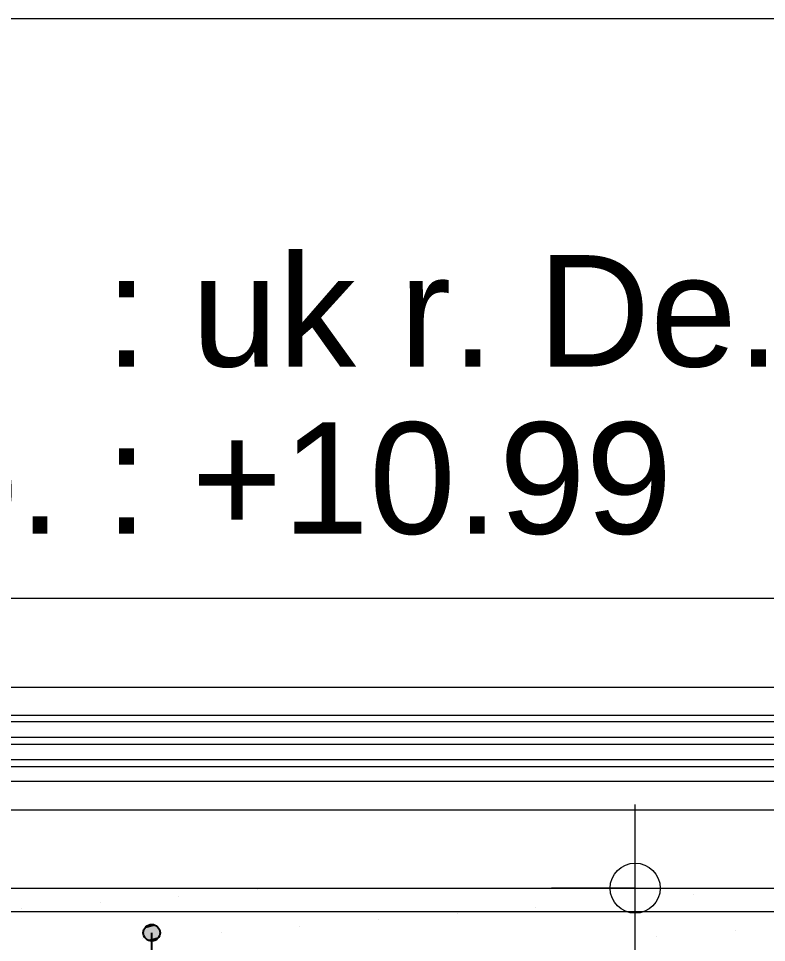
# Model space of a CAD drawing. Header units: metres. Extents: x 0.003 to 0.843, y 0.003 to 0.597.
# Drawn here: x 0.5378 to 0.55121, y 0.20162 to 0.2182 of the extents above; entities that cross this region are included whole.
import ezdxf

# ---------------------------------------------------------------- set-up
doc = ezdxf.new("R2010")
doc.units = ezdxf.units.M
for name, pattern in [('AUSGEZOGEN', [0]), ('PHANTOM', [63.5, 31.75, -6.35, 6.35, -6.35, 6.35, -6.35]), ('PUNKT', [6.35, 0, -6.35]), ('VERDECKT', [9.525, 6.35, -3.175])]:
    doc.linetypes.add(name, pattern=pattern)
for name, color, linetype, lineweight in [('Bodenplatte', 7, 'AUSGEZOGEN', 18), ('Decke', 7, 'AUSGEZOGEN', 35), ('Deckendaemmung', 7, 'AUSGEZOGEN', 13), ('Fenster', 7, 'AUSGEZOGEN', 18), ('Text Decke', 7, 'AUSGEZOGEN', 25), ('Text Koten', 7, 'AUSGEZOGEN', 25), ('Vermassung Decke', 180, 'VERDECKT', 25), ('Vorhangbrett', 7, 'AUSGEZOGEN', 13), ('Wand Beton bewehrt', 7, 'AUSGEZOGEN', 35), ('Werkplan- Ausfuehrungsmasse', 7, 'AUSGEZOGEN', 13)]:
    doc.layers.add(name, color=color, linetype=linetype, lineweight=lineweight)
doc.styles.add('ARIAL', font='ARIAL.TTF')

msp = doc.modelspace()

# ---------------------------------------------------------------- hatches: boundary and pattern name
at = {"layer": 'Text Decke', "linetype": 'AUSGEZOGEN', "lineweight": 25, "true_color": 0x00c600}
for points in [[(0.540062, 0.201872), (0.54032, 0.201872), (0.540266, 0.201926)], [(0.540062, 0.201872), (0.540266, 0.201926), (0.540116, 0.201926)], [(0.540116, 0.201926), (0.540266, 0.201926), (0.540191, 0.201947)], [(0.540041, 0.201797), (0.540341, 0.201797), (0.54032, 0.201872)], [(0.540041, 0.201797), (0.54032, 0.201872), (0.540062, 0.201872)], [(0.540062, 0.201722), (0.540341, 0.201797), (0.540041, 0.201797)], [(0.540062, 0.201722), (0.54032, 0.201722), (0.540341, 0.201797)], [(0.540116, 0.201668), (0.54032, 0.201722), (0.540062, 0.201722)], [(0.540116, 0.201668), (0.540266, 0.201668), (0.54032, 0.201722)], [(0.540266, 0.201668), (0.540116, 0.201668), (0.540191, 0.201647)]]:
    msp.add_hatch(color=92, dxfattribs=at).paths.add_polyline_path(points)

# ---------------------------------------------------------------- linework, layer by layer
at = {"layer": 'Bodenplatte', "color": 92, "linetype": 'VERDECKT', "lineweight": 18, "true_color": 0x00c600}
msp.add_line((0.32236, 0.202597), (0.63436, 0.202597), dxfattribs=at)
at = {"layer": 'Decke', "color": 92, "linetype": 'PHANTOM', "lineweight": 18, "true_color": 0x00c600}
msp.add_line((0.32236, 0.202597), (0.63436, 0.202597), dxfattribs=at)
at = {"layer": 'Deckendaemmung', "color": 211, "linetype": 'AUSGEZOGEN', "lineweight": 13, "true_color": 0xff70ff}
for p, q in [((0.542088, 0.202565), (0.542088, 0.202565)), ((0.540679, 0.202452), (0.540679, 0.202452)), ((0.549897, 0.202484), (0.549897, 0.202484)), ((0.53786, 0.202225), (0.53786, 0.202225)), ((0.53927, 0.202338), (0.53927, 0.202338)), ((0.547078, 0.202257), (0.547078, 0.202257)), ((0.547078, 0.202257), (0.547078, 0.202257)), ((0.548488, 0.202371), (0.548488, 0.202371)), ((0.545669, 0.202144), (0.545669, 0.202144)), ((0.54285, 0.201917), (0.54285, 0.201917)), ((0.544259, 0.202031), (0.544259, 0.202031)), ((0.54144, 0.201804), (0.54144, 0.201804)), ((0.550659, 0.201836), (0.550659, 0.201836)), ((0.540031, 0.20169), (0.540031, 0.20169)), ((0.540031, 0.20169), (0.540031, 0.20169)), ((0.549249, 0.201723), (0.549249, 0.201723))]:
    msp.add_line(p, q, dxfattribs=at)
at = {"layer": 'Fenster', "color": 7, "linetype": 'AUSGEZOGEN', "lineweight": 13}
for p, q in [((0.56244, 0.206197), (0.53452, 0.206197)), ((0.53426, 0.205701), (0.5627, 0.205701)), ((0.5627, 0.205581), (0.53426, 0.205581)), ((0.5627, 0.205301), (0.53426, 0.205301)), ((0.53426, 0.205181), (0.5627, 0.205181)), ((0.5627, 0.204901), (0.53426, 0.204901)), ((0.53426, 0.204781), (0.5627, 0.204781)), ((0.534556, 0.204517), (0.562404, 0.204517)), ((0.563704, 0.202171), (0.534556, 0.202171))]:
    msp.add_line(p, q, dxfattribs=at)
at = {"layer": 'Text Decke', "color": 92, "linetype": 'AUSGEZOGEN', "lineweight": 25, "true_color": 0x00c600}
for p, q in [((0.540191, 0.201947), (0.540191, 0.201947)), ((0.540041, 0.201797), (0.540041, 0.201797)), ((0.540191, 0.174531), (0.540191, 0.201797)), ((0.540341, 0.201797), (0.540341, 0.201797)), ((0.540191, 0.201647), (0.540191, 0.201647))]:
    msp.add_line(p, q, dxfattribs=at)
msp.add_circle((0.540191, 0.201797), 0.00015, dxfattribs=at)
at = {"layer": 'Vermassung Decke', "color": 92, "linetype": 'AUSGEZOGEN', "lineweight": 13, "true_color": 0x00c600}
for p, q in [((0.54886, 0.202597), (0.54886, 0.204097)), ((0.54886, 0.202597), (0.54736, 0.202597)), ((0.54886, 0.202597), (0.55036, 0.202597)), ((0.54886, 0.202597), (0.54886, 0.202597)), ((0.54886, 0.162597), (0.54886, 0.202597))]:
    msp.add_line(p, q, dxfattribs=at)
msp.add_circle((0.54886, 0.202597), 0.00045, dxfattribs=at)
at = {"layer": 'Vorhangbrett', "color": 191, "linetype": 'PUNKT', "lineweight": 13, "true_color": 0xbe96ea}
msp.add_line((0.49486, 0.207797), (0.63086, 0.207797), dxfattribs=at)
at = {"layer": 'Wand Beton bewehrt', "color": 180, "linetype": 'PUNKT', "lineweight": 18}
for p, q in [((0.56676, 0.203997), (0.50086, 0.203997)), ((0.50316, 0.202597), (0.56446, 0.202597))]:
    msp.add_line(p, q, dxfattribs=at)
at = {"layer": 'Werkplan- Ausfuehrungsmasse', "color": 7, "linetype": 'AUSGEZOGEN', "lineweight": 13}
msp.add_line((0.50086, 0.218197), (0.56676, 0.218197), dxfattribs=at)

# ---------------------------------------------------------------- texts
at = {"layer": 'Text Koten', "color": 7, "linetype": 'AUSGEZOGEN', "lineweight": 18, "char_height": 0.002, "width": 0.001, "attachment_point": 7, "style": 'ARIAL'}
for s, insert in [('uk\\~r.\\~St.\\~\\~:\\~uk\\~r.\\~De.', (0.528173, 0.211925)), ('ok\\~r.\\~Bo.\\~:\\~+10.99', (0.528173, 0.208925))]:
    msp.add_mtext(s, dxfattribs=dict(at, insert=insert))

doc.saveas('drawing.dxf')
